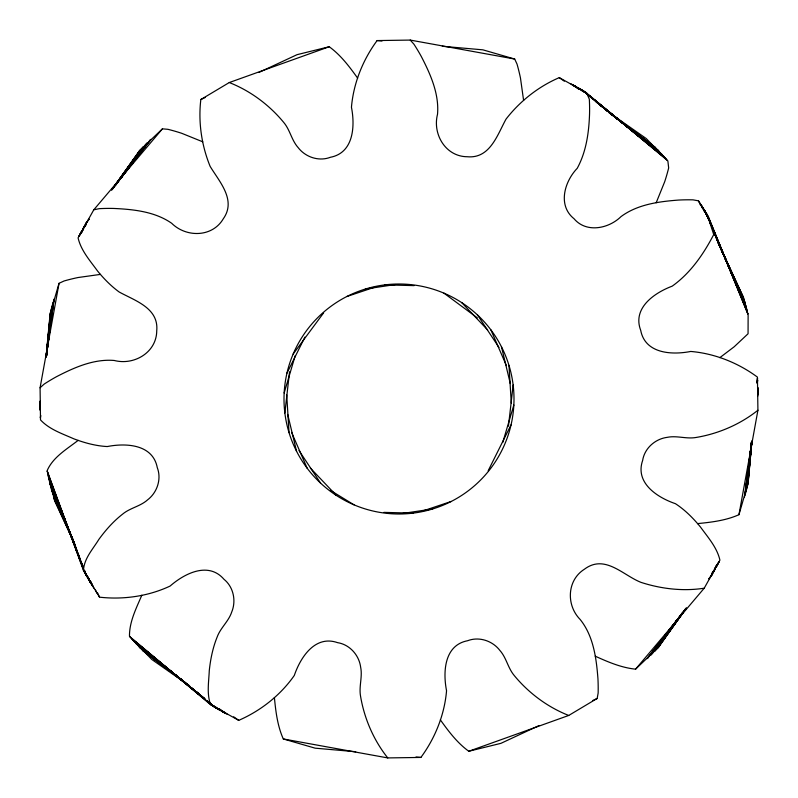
<?xml version="1.0" encoding="UTF-8"?>
<svg xmlns="http://www.w3.org/2000/svg" width="798" height="798" viewBox="0 0 798 798"><rect width="100%" height="100%" fill="white"/><g stroke="black" fill="none" stroke-linecap="round" stroke-linejoin="round"><path stroke-width="1.2" d="M40.08 387.758L40.508 419.908C49.336 429.454 62.364 433.703 74.015 438.9C84.678 442.91 95.83 445.952 107.251 446.551C126.054 442.85 152.847 444.217 157.276 467.628C161.705 479.079 157.206 492.516 147.58 499.867C140.219 506.461 129.904 507.917 122.423 514.281C113.326 521.383 105.625 530.111 98.852 539.418C92.877 549.194 84.039 558.54 83.471 570.44L99.531 597.163C123.291 599.877 148.368 596.286 170.114 586.051C184.547 573.443 208.438 561.233 223.979 579.288C233.535 586.999 236.358 600.884 231.699 612.066C228.617 621.452 220.418 627.866 217.116 637.123C212.787 647.816 210.482 659.238 209.276 670.679C208.787 681.961 206.622 693.911 210.632 704.734L238.732 720.355C260.667 710.819 280.587 695.168 294.312 675.437C300.497 657.303 315.08 634.779 337.574 642.649C349.704 644.545 359.09 655.158 360.646 667.168C362.671 676.844 358.771 686.499 360.546 696.165C364.267 718.479 373.664 740.255 387.758 757.92L420.885 757.432C435.11 738.21 444.536 714.699 446.551 690.749C442.85 671.946 444.217 645.153 467.628 640.724C479.079 636.295 492.516 640.794 499.867 650.42C506.461 657.781 507.917 668.096 514.281 675.577C528.665 693.043 547.687 707.208 568.725 715.457L597.163 698.469L598.151 693.013A193.585 193.585 0 0 0 597.941 678.659C596.355 658.141 593.453 635.876 580.086 619.388C566.111 605.213 566.899 580.296 584.316 569.293C604.864 553.772 622.909 575.278 641.033 582.38C661.223 588.914 683.228 591.498 704.215 588.196L719.916 560.136C717.043 547.458 707.886 537.263 700.405 526.939C693.163 518.141 685.023 509.922 675.437 503.688C657.303 497.503 634.779 482.92 642.649 460.426C644.545 448.296 655.158 438.91 667.168 437.354C676.844 435.329 686.499 439.229 696.165 437.454C718.479 433.733 740.255 424.337 757.92 410.242L757.432 377.115C738.21 362.891 714.699 353.464 690.749 351.449C671.946 355.15 645.153 353.783 640.714 330.372C632.186 308.128 654.27 292.886 672.205 286.153C690.46 273.165 703.507 254.193 713.731 234.542L707.287 214.852L698.469 200.837L693.013 199.849A193.585 193.585 0 0 0 678.659 200.059C658.779 201.555 637.432 204.408 621.014 216.607C608.684 228.697 586.321 233.325 574.021 218.712C557.453 205.435 564.485 181.585 577.223 168.318C586.331 151.65 588.944 132.298 589.562 113.565A193.705 193.705 0 0 0 589.333 99.211L586.53 92.758L559.268 77.645C538.48 86.513 519.887 101.236 506.022 119.131C497.294 134.932 490.032 158.902 467.189 156.737C445.553 156.578 432.356 134.114 437.523 114.264C439.269 93.885 430.481 74.234 421.314 56.518A193.635 193.635 0 0 0 413.943 44.209L410.242 40.08L377.115 40.568C362.891 59.79 353.464 83.301 351.449 107.251C355.15 126.054 353.783 152.847 330.372 157.286C318.921 161.705 305.484 157.206 298.133 147.58C291.539 140.219 290.083 129.904 283.719 122.423C269.335 104.957 250.313 90.792 229.275 82.543L200.837 99.531C198.123 121.964 201.575 145.436 210.133 166.373C219.46 181.844 236.587 200.108 223.28 218.812C212.338 237.445 186.263 237.704 171.67 223.27C154.902 211.57 133.485 209.345 113.565 208.438A193.655 193.655 0 0 0 99.211 208.667L93.785 209.804L78.084 237.864C80.957 250.542 90.114 260.737 97.595 271.061C103.949 278.811 111.022 286.043 119.131 291.978C134.932 300.706 158.902 307.968 156.737 330.811C156.578 352.447 134.114 365.644 114.264 360.477C93.885 358.731 74.224 367.519 56.518 376.686A193.625 193.625 0 0 0 44.209 384.057L40.08 387.758L59.042 283.31L64.079 280.976A193.625 193.625 0 0 1 78.014 277.534L100.478 274.392M139.081 153.156L139.221 151.071L140.568 149.665L162.433 128.837L167.959 129.326A193.655 193.655 0 0 1 181.744 133.306L202.772 141.825M595.228 656.175C608.056 662.011 621.442 667.736 635.567 669.163L657.432 648.335L658.779 646.929L658.919 644.844M751.786 442.192L748.165 482.87L738.958 514.69C726.01 520.505 711.557 522.241 697.522 523.608M46.154 356.187L50.065 314.183L59.042 283.31M751.846 441.813L747.935 483.817L751.716 442.022L746.02 491.369L751.526 442.301M46.144 356.746L50.523 312.287L46.284 356.526L52.488 304.746L47.002 351.329M751.856 441.254L747.477 485.713L751.716 441.474L745.512 493.254L750.998 446.671M46.643 353.384L46.394 355.838L53.007 302.861L46.962 351.868M46.892 350.93L51.002 310.402L46.254 356.068M751.108 447.07L746.998 487.598L751.746 441.932M751.357 444.616L751.596 442.162L744.993 495.139L751.038 446.132M46.374 356.377L46.633 353.923M46.902 351.469L51.491 308.507L46.214 356.616M751.098 446.531L746.509 489.483L751.786 441.384M751.367 444.077L751.626 441.623M46.474 355.699L51.98 306.632L46.314 355.938M284.856 413.015L289.554 371.788M508.446 426.212L513.144 384.985M46.424 356.237L46.713 353.783M751.287 444.217L751.576 441.763M46.364 356.766L46.663 354.322M751.337 443.678L751.636 441.234M39.97 406.272L40.279 403.818M757.721 394.182L758.03 391.728M46.254 356.347L53.536 300.986M744.464 497.014L751.746 441.653M757.741 396.137L758.06 393.673M46.344 356.616L46.673 354.172M47.002 351.719L54.074 299.11L46.254 356.756M39.93 403.349L40.259 400.895M738.958 514.69L757.92 410.242M284.158 392.985L295.25 355.539M502.75 442.461L513.842 405.015A115.002 115.002 0 0 0 346.791 296.537A115.002 115.002 0 0 0 336.367 495.448A115.002 115.002 0 0 0 513.842 405.015M141.825 595.228C136.249 608.285 129.286 621.861 129.476 636.295L151.78 659.457L185.146 682.819L134.273 641.632L205.106 699.198M656.175 202.772L664.684 181.744A193.705 193.705 0 0 0 668.664 167.959L667.876 160.967L646.22 138.543L608.804 112.348L658.639 150.932L613.712 115.969L655.248 147.431L608.934 112.488M286.951 373.135L304.916 337.095M488.186 470.74L511.049 424.865M114.114 186.513L139.221 151.071M658.779 646.929L683.886 611.487M113.346 187.869L140.568 149.665L111.65 190.014M684.654 610.131L657.432 648.335L686.34 607.986M82.743 230.353L79.85 234.383L82.743 230.383M715.257 567.647L718.15 563.607L715.257 567.617M115.939 184.318L141.924 148.268L115.71 184.438M682.061 613.682L656.076 649.732L682.29 613.562M114.932 185.774L143.291 146.882L111.74 189.904M683.068 612.226L654.709 651.118L686.26 608.096M84.588 226.931L86.064 224.926M711.936 573.074L713.412 571.069M293.145 354.063L323.629 312.866M115.7 185.026L146.044 144.119L116.518 183.7M682.3 612.974L651.956 653.881L681.482 614.3M116.867 183.5L118.353 181.505M119.85 179.52L147.431 142.752L115.461 185.126M678.15 618.48L650.57 655.248L682.539 612.874M679.647 616.495L681.133 614.5M83.501 227.5L85.735 224.537M112.488 189.066L113.974 187.091M684.026 610.909L685.512 608.934M712.265 573.463L714.499 570.5M84.438 225.784L86.703 222.832M116.199 184.388L118.463 181.435M119.979 179.46L150.224 140.029L112.528 188.897M678.021 618.54L647.777 657.971L685.472 609.103M679.537 616.565L681.801 613.612M711.297 575.168L713.562 572.216M85.376 224.078L89.147 219.201M708.853 578.799L712.624 573.922M85.855 223.231L88.887 219.33M112.338 189.096L113.855 187.151M115.371 185.196L150.932 139.361M647.068 658.639L682.629 612.804M684.145 610.849L685.662 608.904M709.113 578.67L712.145 574.769M93.785 209.804L162.433 128.837M635.567 669.163L704.215 588.196M78.164 440.346C66.872 449.154 52.927 457.144 47.132 470.7L54.673 500.954L73.975 542.341M719.836 357.654L734.21 346.751L748.065 333.754L748.125 314.931L743.327 297.046L719.337 245.584M200.837 99.531L205.305 97.446M259.011 72.409L297.046 54.673L329.215 46.743C340.726 55.052 349.454 66.693 357.654 78.164M538.989 725.591L500.954 743.327L468.785 751.257C457.274 742.948 448.546 731.307 440.346 719.836M592.695 700.554L597.163 698.469M229.275 82.543L329.215 46.743M468.785 751.257L568.725 715.457M346.791 296.537L375.579 286.901M422.421 511.099L451.209 501.463M365.374 289.026L395.399 284.537M402.601 513.463L432.626 508.974M384.985 284.856L414.112 285.624M383.888 512.376L413.015 513.144M377.115 40.568L382.033 40.997M442.291 46.274L482.87 49.835L514.69 59.042L517.024 64.079A193.635 193.635 0 0 1 520.466 78.014L523.608 100.478M355.709 751.726L315.13 748.165L283.31 738.958C277.495 726.01 275.759 711.557 274.392 697.522M415.967 757.003L420.885 757.432M410.242 40.08L514.69 59.042M283.31 738.958L387.758 757.92M330.252 490.261L354.063 504.855M559.268 77.645L564.326 81.187M233.674 716.813L238.732 720.355M443.937 293.145L477.284 317.823M570.5 83.501L573.463 85.735M185.126 682.539L142.752 650.57L184.268 682.071L136.019 643.527L188.278 685.452M187.091 684.026L189.066 685.512M224.537 712.265L227.5 714.499M604.834 109.186L606.809 110.683M614.41 116.628L656.614 148.827L610.34 113.326M183.59 681.372L141.386 649.173L187.66 684.674M609.103 112.528L657.971 150.224L605.113 109.336M188.897 685.472L140.029 647.777L185.056 682.609M187.021 684.125L189.954 686.4M605.004 109.316L606.949 110.822M185.196 682.629L139.361 647.068L184.288 682.031M187.151 684.145L189.086 685.861M600.036 105.336L601.991 106.852M606.869 110.653L604.924 109.136L606.759 110.633M609.682 112.907L611.627 114.433M614.55 116.708L616.495 118.224M618.44 119.74L659.318 151.63L610.5 113.336M179.56 678.26L138.682 646.37L186.523 683.896M181.505 679.776L183.45 681.293M580.236 89.595L577.313 87.301L579.248 88.827M217.764 708.405L220.687 710.699L218.752 709.173M609.293 112.528L660.654 153.046L596.495 102.154M188.707 685.472L137.346 644.954L189.834 686.589L187.041 684.355M191.779 688.135L194.702 690.45M196.647 691.996L199.56 694.31M595.408 101.356L597.333 102.892M599.268 104.438L602.161 106.742M604.086 108.289L606.979 110.593M608.914 112.139L611.807 114.443M613.742 115.979L661.981 154.473L609.722 112.548M191.979 688.175L193.914 689.711M196.807 692.026L198.732 693.562M600.046 104.777L601.981 106.334M604.884 108.668L606.819 110.214M608.545 111.73L663.308 155.909M189.455 686.27L134.692 642.091L204.228 698.29M581.223 89.566L583.148 91.132M589.852 96.558L663.727 156.368L582.36 90.244L584.276 91.8M191.839 688.235L194.712 690.569M196.627 692.125L199.51 694.45M201.425 696.006L204.308 698.33M586.191 93.366L664.624 157.346L594.59 99.9M205.116 699.178L133.376 640.654L194.772 691.018M211.809 704.634L207.031 700.734L215.64 707.756L213.724 706.2M592.675 98.324L589.792 95.96L592.605 98.314M196.697 692.594L199.57 694.958M201.495 696.524L203.41 698.1M594.51 99.88L597.363 102.234M599.268 103.81L602.131 106.164M604.036 107.74L665.931 158.792L584.874 91.75L667.487 160.538M193.964 690.26L132.069 639.208L213.126 706.25L130.124 637.033L210.632 704.734M196.827 692.624L198.732 694.19M201.585 696.544L203.49 698.12M461.633 302.552L487.668 329.993M310.332 468.007L336.367 495.448M477.433 314.891L498.979 347.459M299.021 450.541L320.567 483.109M698.469 200.837L700.554 205.305M97.446 592.695L99.531 597.163M700.075 203.281L702.15 207.789M717.691 241.614L743.596 297.983M718.539 243.34L744.145 299.858M53.855 498.142L74.852 544.485M95.331 589.692L96.867 593.084M718.35 243.191L744.674 301.734L718.36 243.001M701.661 205.734L703.178 209.126M704.694 212.208L702.18 206.562L703.178 208.817M716.774 239.35L744.933 302.671M717.691 241.545L745.202 303.609L717.212 240.008M716.065 237.614L717.552 241.016M718.539 243.27L745.711 305.484L716.095 237.186M706.23 214.413L704.255 209.864L706.2 214.393M490.84 329.793L506.411 365.604M291.589 432.396L307.16 468.207M715.477 235.939L746.21 307.37L714.519 233.435L715.916 236.797M73.256 540.515L51.79 490.63L73.226 540.835M91.8 583.607L93.745 588.136M716.883 239.071L746.459 308.317L716.903 238.851M708.664 219.49L705.272 211.52L708.644 219.48M709.631 221.774L711.088 225.186L709.612 221.744M714.001 232.019L715.936 236.577M713.951 231.979L715.876 236.527M716.833 238.792L746.709 309.255L712.065 226.911M72.488 538.75L73.935 542.161M71.501 536.775L51.291 488.745L71.531 536.475L50.104 484.017L71.541 536.755M711.996 226.851L747.187 311.15L707.287 214.852L747.896 313.983L708.285 216.527M73.167 540.386L50.813 486.85L73.137 540.735L49.426 481.174L76.349 549.253M73.805 542.042L50.344 484.965L74.733 544.515M88.339 577.722L90.214 582.311L88.349 577.732M72.488 538.879L74.822 544.585M74.803 544.785L72.578 539.129M71.65 536.845L49.875 483.069L73.925 542.939M74.852 545.243L77.167 550.999M87.8 577.483L88.728 579.787L86.902 575.198M75.022 545.383L76.389 548.825M78.174 553.872L79.541 557.333M86.842 575.787L87.75 578.101L86.852 575.797M75.581 547.069L48.987 479.269L79.581 557.902M82.733 566.001L81.386 562.53L82.783 566.041M84.528 570.63L86.782 576.405L84.558 570.65M78.783 555.677L48.558 477.374L80.229 559.647M77.187 551.667L48.419 476.765L82.743 566.64M78.064 553.972L81.167 562.041M82.753 566.63L48.139 475.468L84.877 573.004L47.252 471.269L83.471 570.44M501.463 346.791L510.291 383.579M287.709 414.421L296.537 451.209M508.974 365.374L511.279 403.14M286.721 394.86L289.026 432.626M757.492 378.092L757.053 383.02L757.492 378.092M40.628 415.489L40.399 417.962L40.638 415.509M757.601 380.038L757.372 382.511L757.601 380.038M40.359 407.708L40.07 410.172L40.359 407.718M757.93 387.828L757.641 390.292L757.93 387.828M40.319 405.763L40.02 408.227L40.319 405.773M757.98 389.773L757.681 392.237L757.98 389.773M40.259 401.863L39.94 404.327L40.269 401.883M81.835 232.068L78.962 236.118L81.825 232.098M719.038 561.882L716.165 565.932L719.038 561.882M83.66 228.637L80.748 232.657L83.66 228.667M717.252 565.343L714.34 569.363L717.252 565.343M84.788 226.243L82.573 229.216L84.807 226.233M715.427 568.784L713.213 571.757L715.427 568.784M575.178 86.683L572.216 84.438L575.159 86.683M611.757 114.433L608.784 112.179L611.757 114.453M189.216 685.821L187.231 684.315L189.176 685.831M225.784 713.562L222.822 711.317L225.784 713.562M578.839 89.157L573.922 85.376L578.799 89.147M224.078 712.624L219.161 708.843L224.078 712.624M578.68 88.887L574.769 85.855L578.67 88.887M223.231 712.145L219.32 709.113L223.231 712.145M582.889 91.351L578.999 88.269L582.859 91.351M219.001 709.731L215.111 706.649L219.001 709.731M584.555 92.359L580.685 89.256L584.525 92.349M217.315 708.744L213.445 705.641L217.315 708.744M216.777 708.434L214.862 706.878L216.777 708.434M586.909 93.605L584.036 91.241L586.889 93.595M213.964 706.759L211.081 704.395L213.964 706.759M702.669 208.308L701.133 204.916L702.649 208.288M704.724 211.61L703.218 208.208L704.704 211.6M707.208 216.378L704.764 210.692L707.188 216.368M92.728 586.48L90.284 580.774L92.728 586.48M711.098 224.627L706.29 213.186L711.048 224.577M91.71 584.814L90.264 581.383L91.71 584.814M90.713 583.148L89.286 579.707L90.713 583.148M89.715 581.473L87.85 576.884L89.715 581.473M86.473 575.867L84.688 571.228L86.473 575.867M85.825 574.71L84.508 571.258L85.825 574.71"/></g></svg>
